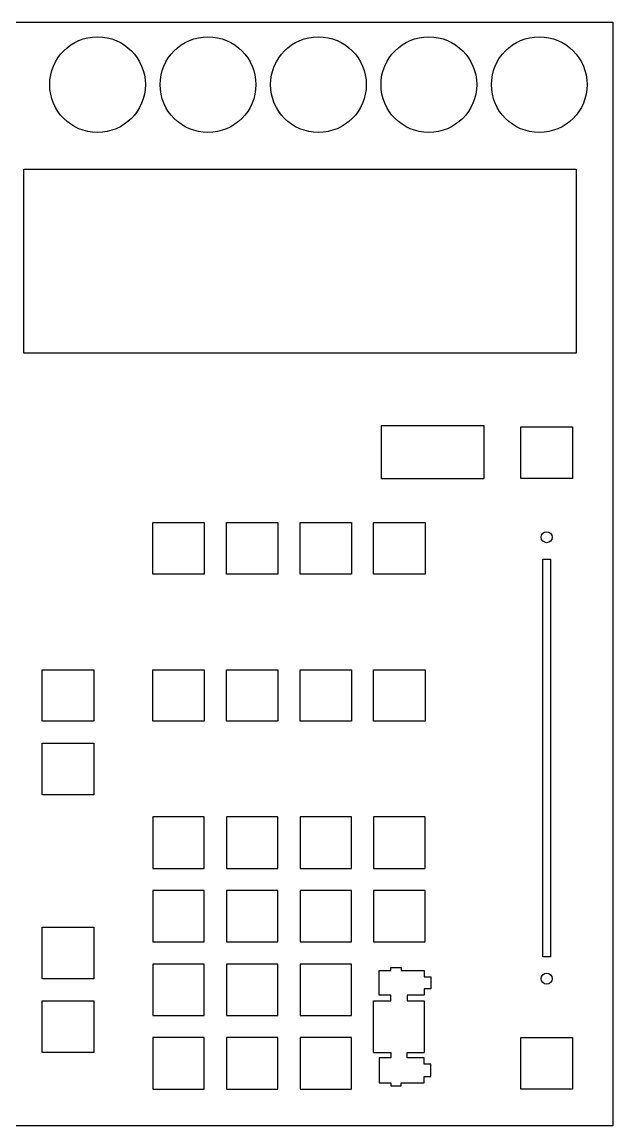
# Model space of a CAD drawing. Header units: millimetres. Extents: x -320 to 320, y -150 to 150.
# Drawn here: x 159.5 to 320, y -150 to 150 of the extents above; entities that cross this region are included whole.
import ezdxf

# ---------------------------------------------------------------- set-up
doc = ezdxf.new("R2010")
doc.units = ezdxf.units.MM
doc.layers.add('Body', color=7, linetype='CONTINUOUS')

msp = doc.modelspace()

# ---------------------------------------------------------------- linework, layer by layer
at = {"layer": 'Body'}
for p, q in [((-320, 150), (320, 150)), ((-320, 150, 1.5), (320, 150, 1.5)), ((-320, 150), (320, 150)), ((-320, 150, 1.5), (320, 150, 1.5)), ((320, 150), (320, 150, 1.5)), ((320, 150), (320, 150, 1.5)), ((320, 150), (320, -150)), ((320, 150, 1.5), (320, -150, 1.5)), ((320, 150), (320, -150)), ((320, 150, 1.5), (320, -150, 1.5)), ((193, 133, 1.5), (193, 133)), ((193, 133, 1.5), (193, 133)), ((223, 133, 1.5), (223, 133)), ((223, 133, 1.5), (223, 133)), ((253, 133, 1.5), (253, 133)), ((253, 133, 1.5), (253, 133)), ((283, 133, 1.5), (283, 133)), ((283, 133, 1.5), (283, 133)), ((313, 133, 1.5), (313, 133)), ((313, 133, 1.5), (313, 133)), ((160, 60), (160, 110)), ((160, 110), (310, 110)), ((160, 60, 1.5), (160, 110, 1.5)), ((160, 110, 1.5), (310, 110, 1.5)), ((160, 110, 1.5), (160, 110)), ((160, 60, 1.5), (160, 110, 1.5)), ((160, 60), (160, 110)), ((160, 110, 1.5), (160, 110)), ((160, 110, 1.5), (310, 110, 1.5)), ((160, 110), (310, 110)), ((310, 110), (310, 60)), ((310, 110, 1.5), (310, 60, 1.5)), ((310, 110, 1.5), (310, 110)), ((310, 110, 1.5), (310, 110)), ((310, 110, 1.5), (310, 60, 1.5)), ((310, 110), (310, 60)), ((310, 60), (160, 60)), ((310, 60, 1.5), (160, 60, 1.5)), ((160, 60, 1.5), (160, 60)), ((160, 60, 1.5), (160, 60)), ((310, 60, 1.5), (160, 60, 1.5)), ((310, 60), (160, 60)), ((310, 60, 1.5), (310, 60)), ((310, 60, 1.5), (310, 60)), ((285, 40.25), (257, 40.25)), ((257, 40.25), (257, 26)), ((285, 40.25, 1.5), (257, 40.25, 1.5)), ((257, 40.25, 1.5), (257, 26, 1.5)), ((257, 40.25, 1.5), (257, 40.25)), ((285, 40.25, 1.5), (257, 40.25, 1.5)), ((285, 40.25), (257, 40.25)), ((257, 40.25, 1.5), (257, 40.25)), ((257, 40.25, 1.5), (257, 26, 1.5)), ((257, 40.25), (257, 26)), ((285, 26), (285, 40.25)), ((285, 26, 1.5), (285, 40.25, 1.5)), ((285, 40.25, 1.5), (285, 40.25)), ((285, 40.25, 1.5), (285, 40.25)), ((285, 26, 1.5), (285, 40.25, 1.5)), ((285, 26), (285, 40.25)), ((295, 26), (295, 40)), ((295, 40), (309, 40)), ((295, 26, 1.5), (295, 40, 1.5)), ((295, 40, 1.5), (309, 40, 1.5)), ((295, 40, 1.5), (295, 40)), ((295, 26, 1.5), (295, 40, 1.5)), ((295, 26), (295, 40)), ((295, 40, 1.5), (295, 40)), ((295, 40, 1.5), (309, 40, 1.5)), ((295, 40), (309, 40)), ((309, 40), (309, 26)), ((309, 40, 1.5), (309, 26, 1.5)), ((309, 40, 1.5), (309, 40)), ((309, 40, 1.5), (309, 26, 1.5)), ((309, 40), (309, 26)), ((309, 40, 1.5), (309, 40)), ((257, 26), (285, 26)), ((257, 26, 1.5), (285, 26, 1.5)), ((257, 26, 1.5), (257, 26)), ((257, 26, 1.5), (257, 26)), ((257, 26, 1.5), (285, 26, 1.5)), ((257, 26), (285, 26)), ((285, 26, 1.5), (285, 26)), ((285, 26, 1.5), (285, 26)), ((309, 26), (295, 26)), ((309, 26, 1.5), (295, 26, 1.5)), ((295, 26, 1.5), (295, 26)), ((295, 26, 1.5), (295, 26)), ((309, 26, 1.5), (295, 26, 1.5)), ((309, 26), (295, 26)), ((309, 26, 1.5), (309, 26)), ((309, 26, 1.5), (309, 26)), ((195, 0), (195, 14)), ((195, 14), (209, 14)), ((195, 0, 1.5), (195, 14, 1.5)), ((195, 14, 1.5), (209, 14, 1.5)), ((195, 14, 1.5), (195, 14)), ((195, 0, 1.5), (195, 14, 1.5)), ((195, 0), (195, 14)), ((195, 14, 1.5), (195, 14)), ((195, 14, 1.5), (209, 14, 1.5)), ((195, 14), (209, 14)), ((209, 14), (209, 0)), ((209, 14, 1.5), (209, 0, 1.5)), ((209, 14, 1.5), (209, 14)), ((209, 14, 1.5), (209, 14)), ((209, 14, 1.5), (209, 0, 1.5)), ((209, 14), (209, 0)), ((215, 0), (215, 14)), ((215, 14), (229, 14)), ((215, 0, 1.5), (215, 14, 1.5)), ((215, 14, 1.5), (229, 14, 1.5)), ((215, 14, 1.5), (215, 14)), ((215, 0, 1.5), (215, 14, 1.5)), ((215, 0), (215, 14)), ((215, 14, 1.5), (215, 14)), ((215, 14, 1.5), (229, 14, 1.5)), ((215, 14), (229, 14)), ((229, 14), (229, 0)), ((229, 14, 1.5), (229, 0, 1.5)), ((229, 14, 1.5), (229, 14)), ((229, 14, 1.5), (229, 14)), ((229, 14, 1.5), (229, 0, 1.5)), ((229, 14), (229, 0)), ((235, 0), (235, 14)), ((235, 14), (249, 14)), ((235, 0, 1.5), (235, 14, 1.5)), ((235, 14, 1.5), (249, 14, 1.5)), ((235, 14, 1.5), (235, 14)), ((235, 0, 1.5), (235, 14, 1.5)), ((235, 0), (235, 14)), ((235, 14, 1.5), (235, 14)), ((235, 14, 1.5), (249, 14, 1.5)), ((235, 14), (249, 14)), ((249, 14), (249, 0)), ((249, 14, 1.5), (249, 0, 1.5)), ((249, 14, 1.5), (249, 14)), ((249, 14, 1.5), (249, 14)), ((249, 14, 1.5), (249, 0, 1.5)), ((249, 14), (249, 0)), ((255, 0), (255, 14)), ((255, 14), (269, 14)), ((255, 0, 1.5), (255, 14, 1.5)), ((255, 14, 1.5), (269, 14, 1.5)), ((255, 14, 1.5), (255, 14)), ((255, 0, 1.5), (255, 14, 1.5)), ((255, 0), (255, 14)), ((255, 14, 1.5), (255, 14)), ((255, 14, 1.5), (269, 14, 1.5)), ((255, 14), (269, 14)), ((269, 14), (269, 0)), ((269, 14, 1.5), (269, 0, 1.5)), ((269, 14, 1.5), (269, 14)), ((269, 14, 1.5), (269, 14)), ((269, 14, 1.5), (269, 0, 1.5)), ((269, 14), (269, 0)), ((303.5, 10, 1.5), (303.5, 10)), ((303.5, 10, 1.5), (303.5, 10)), ((301, -104), (301, 4)), ((301, 4), (303, 4)), ((301, -104, 1.5), (301, 4, 1.5)), ((301, 4, 1.5), (303, 4, 1.5)), ((301, 4, 1.5), (301, 4)), ((301, -104, 1.5), (301, 4, 1.5)), ((301, -104), (301, 4)), ((301, 4, 1.5), (301, 4)), ((301, 4, 1.5), (303, 4, 1.5)), ((301, 4), (303, 4)), ((303, 4), (303, -104)), ((303, 4, 1.5), (303, -104, 1.5)), ((303, 4, 1.5), (303, 4)), ((303, 4, 1.5), (303, 4)), ((303, 4, 1.5), (303, -104, 1.5)), ((303, 4), (303, -104)), ((209, 0), (195, 0)), ((209, 0, 1.5), (195, 0, 1.5)), ((195, 0, 1.5), (195, 0)), ((195, 0, 1.5), (195, 0)), ((209, 0, 1.5), (195, 0, 1.5)), ((209, 0), (195, 0)), ((209, 0, 1.5), (209, 0)), ((209, 0, 1.5), (209, 0)), ((229, 0), (215, 0)), ((229, 0, 1.5), (215, 0, 1.5)), ((215, 0, 1.5), (215, 0)), ((215, 0, 1.5), (215, 0)), ((229, 0, 1.5), (215, 0, 1.5)), ((229, 0), (215, 0)), ((229, 0, 1.5), (229, 0)), ((229, 0, 1.5), (229, 0)), ((249, 0), (235, 0)), ((249, 0, 1.5), (235, 0, 1.5)), ((235, 0, 1.5), (235, 0)), ((235, 0, 1.5), (235, 0)), ((249, 0, 1.5), (235, 0, 1.5)), ((249, 0), (235, 0)), ((249, 0, 1.5), (249, 0)), ((249, 0, 1.5), (249, 0)), ((269, 0), (255, 0)), ((269, 0, 1.5), (255, 0, 1.5)), ((255, 0, 1.5), (255, 0)), ((255, 0, 1.5), (255, 0)), ((269, 0, 1.5), (255, 0, 1.5)), ((269, 0), (255, 0)), ((269, 0, 1.5), (269, 0)), ((269, 0, 1.5), (269, 0)), ((165, -40), (165, -26)), ((165, -26), (179, -26)), ((165, -40, 1.5), (165, -26, 1.5)), ((165, -26, 1.5), (179, -26, 1.5)), ((165, -26, 1.5), (165, -26)), ((165, -40, 1.5), (165, -26, 1.5)), ((165, -40), (165, -26)), ((165, -26, 1.5), (165, -26)), ((165, -26, 1.5), (179, -26, 1.5)), ((165, -26), (179, -26)), ((179, -26), (179, -40)), ((179, -26, 1.5), (179, -40, 1.5)), ((179, -26, 1.5), (179, -26)), ((179, -26, 1.5), (179, -26)), ((179, -26, 1.5), (179, -40, 1.5)), ((179, -26), (179, -40)), ((195, -40), (195, -26)), ((195, -26), (209, -26)), ((195, -40, 1.5), (195, -26, 1.5)), ((195, -26, 1.5), (209, -26, 1.5)), ((195, -26, 1.5), (195, -26)), ((195, -40, 1.5), (195, -26, 1.5)), ((195, -40), (195, -26)), ((195, -26, 1.5), (195, -26)), ((195, -26, 1.5), (209, -26, 1.5)), ((195, -26), (209, -26)), ((209, -26), (209, -40)), ((209, -26, 1.5), (209, -40, 1.5)), ((209, -26, 1.5), (209, -26)), ((209, -26, 1.5), (209, -26)), ((209, -26, 1.5), (209, -40, 1.5)), ((209, -26), (209, -40)), ((215, -40), (215, -26)), ((215, -26), (229, -26)), ((215, -40, 1.5), (215, -26, 1.5)), ((215, -26, 1.5), (229, -26, 1.5)), ((215, -26, 1.5), (215, -26)), ((215, -40, 1.5), (215, -26, 1.5)), ((215, -40), (215, -26)), ((215, -26, 1.5), (215, -26)), ((215, -26, 1.5), (229, -26, 1.5)), ((215, -26), (229, -26)), ((229, -26), (229, -40)), ((229, -26, 1.5), (229, -40, 1.5)), ((229, -26, 1.5), (229, -26)), ((229, -26, 1.5), (229, -26)), ((229, -26, 1.5), (229, -40, 1.5)), ((229, -26), (229, -40)), ((235, -40), (235, -26)), ((235, -26), (249, -26)), ((235, -40, 1.5), (235, -26, 1.5)), ((235, -26, 1.5), (249, -26, 1.5)), ((235, -26, 1.5), (235, -26)), ((235, -40, 1.5), (235, -26, 1.5)), ((235, -40), (235, -26)), ((235, -26, 1.5), (235, -26)), ((235, -26, 1.5), (249, -26, 1.5)), ((235, -26), (249, -26)), ((249, -26), (249, -40)), ((249, -26, 1.5), (249, -40, 1.5)), ((249, -26, 1.5), (249, -26)), ((249, -26, 1.5), (249, -26)), ((249, -26, 1.5), (249, -40, 1.5)), ((249, -26), (249, -40)), ((255, -40), (255, -26)), ((255, -26), (269, -26)), ((255, -40, 1.5), (255, -26, 1.5)), ((255, -26, 1.5), (269, -26, 1.5)), ((255, -26, 1.5), (255, -26)), ((255, -40, 1.5), (255, -26, 1.5)), ((255, -40), (255, -26)), ((255, -26, 1.5), (255, -26)), ((255, -26, 1.5), (269, -26, 1.5)), ((255, -26), (269, -26)), ((269, -26), (269, -40)), ((269, -26, 1.5), (269, -40, 1.5)), ((269, -26, 1.5), (269, -26)), ((269, -26, 1.5), (269, -26)), ((269, -26, 1.5), (269, -40, 1.5)), ((269, -26), (269, -40)), ((179, -40), (165, -40)), ((179, -40, 1.5), (165, -40, 1.5)), ((165, -40, 1.5), (165, -40)), ((165, -40, 1.5), (165, -40)), ((179, -40, 1.5), (165, -40, 1.5)), ((179, -40), (165, -40)), ((179, -40, 1.5), (179, -40)), ((179, -40, 1.5), (179, -40)), ((209, -40), (195, -40)), ((209, -40, 1.5), (195, -40, 1.5)), ((195, -40, 1.5), (195, -40)), ((195, -40, 1.5), (195, -40)), ((209, -40, 1.5), (195, -40, 1.5)), ((209, -40), (195, -40)), ((209, -40, 1.5), (209, -40)), ((209, -40, 1.5), (209, -40)), ((229, -40), (215, -40)), ((229, -40, 1.5), (215, -40, 1.5)), ((215, -40, 1.5), (215, -40)), ((215, -40, 1.5), (215, -40)), ((229, -40, 1.5), (215, -40, 1.5)), ((229, -40), (215, -40)), ((229, -40, 1.5), (229, -40)), ((229, -40, 1.5), (229, -40)), ((249, -40), (235, -40)), ((249, -40, 1.5), (235, -40, 1.5)), ((235, -40, 1.5), (235, -40)), ((235, -40, 1.5), (235, -40)), ((249, -40, 1.5), (235, -40, 1.5)), ((249, -40), (235, -40)), ((249, -40, 1.5), (249, -40)), ((249, -40, 1.5), (249, -40)), ((269, -40), (255, -40)), ((269, -40, 1.5), (255, -40, 1.5)), ((255, -40, 1.5), (255, -40)), ((255, -40, 1.5), (255, -40)), ((269, -40, 1.5), (255, -40, 1.5)), ((269, -40), (255, -40)), ((269, -40, 1.5), (269, -40)), ((269, -40, 1.5), (269, -40)), ((165, -60), (165, -46)), ((165, -46), (179, -46)), ((165, -60, 1.5), (165, -46, 1.5)), ((165, -46, 1.5), (179, -46, 1.5)), ((165, -46, 1.5), (165, -46)), ((165, -60, 1.5), (165, -46, 1.5)), ((165, -60), (165, -46)), ((165, -46, 1.5), (165, -46)), ((165, -46, 1.5), (179, -46, 1.5)), ((165, -46), (179, -46)), ((179, -46), (179, -60)), ((179, -46, 1.5), (179, -60, 1.5)), ((179, -46, 1.5), (179, -46)), ((179, -46, 1.5), (179, -46)), ((179, -46, 1.5), (179, -60, 1.5)), ((179, -46), (179, -60)), ((179, -60), (165, -60)), ((179, -60, 1.5), (165, -60, 1.5)), ((165, -60, 1.5), (165, -60)), ((165, -60, 1.5), (165, -60)), ((179, -60, 1.5), (165, -60, 1.5)), ((179, -60), (165, -60)), ((179, -60, 1.5), (179, -60)), ((179, -60, 1.5), (179, -60)), ((209, -66), (195, -66)), ((195, -66), (195, -80)), ((209, -66, 1.5), (195, -66, 1.5)), ((195, -66, 1.5), (195, -80, 1.5)), ((195, -66, 1.5), (195, -66)), ((209, -66, 1.5), (195, -66, 1.5)), ((209, -66), (195, -66)), ((195, -66, 1.5), (195, -66)), ((195, -66, 1.5), (195, -80, 1.5)), ((195, -66), (195, -80)), ((209, -80), (209, -66)), ((209, -80, 1.5), (209, -66, 1.5)), ((209, -66, 1.5), (209, -66)), ((209, -66, 1.5), (209, -66)), ((209, -80, 1.5), (209, -66, 1.5)), ((209, -80), (209, -66)), ((229, -66), (215, -66)), ((215, -66), (215, -80)), ((229, -66, 1.5), (215, -66, 1.5)), ((215, -66, 1.5), (215, -80, 1.5)), ((215, -66, 1.5), (215, -66)), ((229, -66, 1.5), (215, -66, 1.5)), ((229, -66), (215, -66)), ((215, -66, 1.5), (215, -66)), ((215, -66, 1.5), (215, -80, 1.5)), ((215, -66), (215, -80)), ((229, -80), (229, -66)), ((229, -80, 1.5), (229, -66, 1.5)), ((229, -66, 1.5), (229, -66)), ((229, -66, 1.5), (229, -66)), ((229, -80, 1.5), (229, -66, 1.5)), ((229, -80), (229, -66)), ((249, -66), (235, -66)), ((235, -66), (235, -80)), ((249, -66, 1.5), (235, -66, 1.5)), ((235, -66, 1.5), (235, -80, 1.5)), ((235, -66, 1.5), (235, -66)), ((249, -66, 1.5), (235, -66, 1.5)), ((249, -66), (235, -66)), ((235, -66, 1.5), (235, -66)), ((235, -66, 1.5), (235, -80, 1.5)), ((235, -66), (235, -80)), ((249, -80), (249, -66)), ((249, -80, 1.5), (249, -66, 1.5)), ((249, -66, 1.5), (249, -66)), ((249, -66, 1.5), (249, -66)), ((249, -80, 1.5), (249, -66, 1.5)), ((249, -80), (249, -66)), ((269, -66), (255, -66)), ((255, -66), (255, -80)), ((269, -66, 1.5), (255, -66, 1.5)), ((255, -66, 1.5), (255, -80, 1.5)), ((255, -66, 1.5), (255, -66)), ((269, -66, 1.5), (255, -66, 1.5)), ((269, -66), (255, -66)), ((255, -66, 1.5), (255, -66)), ((255, -66, 1.5), (255, -80, 1.5)), ((255, -66), (255, -80)), ((269, -80), (269, -66)), ((269, -80, 1.5), (269, -66, 1.5)), ((269, -66, 1.5), (269, -66)), ((269, -66, 1.5), (269, -66)), ((269, -80, 1.5), (269, -66, 1.5)), ((269, -80), (269, -66)), ((195, -80), (209, -80)), ((195, -80, 1.5), (209, -80, 1.5)), ((195, -80, 1.5), (195, -80)), ((195, -80, 1.5), (195, -80)), ((195, -80, 1.5), (209, -80, 1.5)), ((195, -80), (209, -80)), ((209, -80, 1.5), (209, -80)), ((209, -80, 1.5), (209, -80)), ((215, -80), (229, -80)), ((215, -80, 1.5), (229, -80, 1.5)), ((215, -80, 1.5), (215, -80)), ((215, -80, 1.5), (215, -80)), ((215, -80, 1.5), (229, -80, 1.5)), ((215, -80), (229, -80)), ((229, -80, 1.5), (229, -80)), ((229, -80, 1.5), (229, -80)), ((235, -80), (249, -80)), ((235, -80, 1.5), (249, -80, 1.5)), ((235, -80, 1.5), (235, -80)), ((235, -80, 1.5), (235, -80)), ((235, -80, 1.5), (249, -80, 1.5)), ((235, -80), (249, -80)), ((249, -80, 1.5), (249, -80)), ((249, -80, 1.5), (249, -80)), ((255, -80), (269, -80)), ((255, -80, 1.5), (269, -80, 1.5)), ((255, -80, 1.5), (255, -80)), ((255, -80, 1.5), (255, -80)), ((255, -80, 1.5), (269, -80, 1.5)), ((255, -80), (269, -80)), ((269, -80, 1.5), (269, -80)), ((269, -80, 1.5), (269, -80)), ((209, -86), (195, -86)), ((195, -86), (195, -100)), ((209, -86, 1.5), (195, -86, 1.5)), ((195, -86, 1.5), (195, -100, 1.5)), ((195, -86, 1.5), (195, -86)), ((209, -86, 1.5), (195, -86, 1.5)), ((209, -86), (195, -86)), ((195, -86, 1.5), (195, -86)), ((195, -86, 1.5), (195, -100, 1.5)), ((195, -86), (195, -100)), ((209, -100), (209, -86)), ((209, -100, 1.5), (209, -86, 1.5)), ((209, -86, 1.5), (209, -86)), ((209, -86, 1.5), (209, -86)), ((209, -100, 1.5), (209, -86, 1.5)), ((209, -100), (209, -86)), ((229, -86), (215, -86)), ((215, -86), (215, -100)), ((229, -86, 1.5), (215, -86, 1.5)), ((215, -86, 1.5), (215, -100, 1.5)), ((215, -86, 1.5), (215, -86)), ((229, -86, 1.5), (215, -86, 1.5)), ((229, -86), (215, -86)), ((215, -86, 1.5), (215, -86)), ((215, -86, 1.5), (215, -100, 1.5)), ((215, -86), (215, -100)), ((229, -100), (229, -86)), ((229, -100, 1.5), (229, -86, 1.5)), ((229, -86, 1.5), (229, -86)), ((229, -86, 1.5), (229, -86)), ((229, -100, 1.5), (229, -86, 1.5)), ((229, -100), (229, -86)), ((249, -86), (235, -86)), ((235, -86), (235, -100)), ((249, -86, 1.5), (235, -86, 1.5)), ((235, -86, 1.5), (235, -100, 1.5)), ((235, -86, 1.5), (235, -86)), ((249, -86, 1.5), (235, -86, 1.5)), ((249, -86), (235, -86)), ((235, -86, 1.5), (235, -86)), ((235, -86, 1.5), (235, -100, 1.5)), ((235, -86), (235, -100)), ((249, -100), (249, -86)), ((249, -100, 1.5), (249, -86, 1.5)), ((249, -86, 1.5), (249, -86)), ((249, -86, 1.5), (249, -86)), ((249, -100, 1.5), (249, -86, 1.5)), ((249, -100), (249, -86)), ((269, -86), (255, -86)), ((255, -86), (255, -100)), ((269, -86, 1.5), (255, -86, 1.5)), ((255, -86, 1.5), (255, -100, 1.5)), ((255, -86, 1.5), (255, -86)), ((269, -86, 1.5), (255, -86, 1.5)), ((269, -86), (255, -86)), ((255, -86, 1.5), (255, -86)), ((255, -86, 1.5), (255, -100, 1.5)), ((255, -86), (255, -100)), ((269, -100), (269, -86)), ((269, -100, 1.5), (269, -86, 1.5)), ((269, -86, 1.5), (269, -86)), ((269, -86, 1.5), (269, -86)), ((269, -100, 1.5), (269, -86, 1.5)), ((269, -100), (269, -86)), ((165, -110), (165, -96)), ((165, -96), (179, -96)), ((165, -110, 1.5), (165, -96, 1.5)), ((165, -96, 1.5), (179, -96, 1.5)), ((165, -96, 1.5), (165, -96)), ((165, -110, 1.5), (165, -96, 1.5)), ((165, -110), (165, -96)), ((165, -96, 1.5), (165, -96)), ((165, -96, 1.5), (179, -96, 1.5)), ((165, -96), (179, -96)), ((179, -96), (179, -110)), ((179, -96, 1.5), (179, -110, 1.5)), ((179, -96, 1.5), (179, -96)), ((179, -96, 1.5), (179, -96)), ((179, -96, 1.5), (179, -110, 1.5)), ((179, -96), (179, -110)), ((195, -100), (209, -100)), ((195, -100, 1.5), (209, -100, 1.5)), ((195, -100, 1.5), (195, -100)), ((195, -100, 1.5), (195, -100)), ((195, -100, 1.5), (209, -100, 1.5)), ((195, -100), (209, -100)), ((209, -100, 1.5), (209, -100)), ((209, -100, 1.5), (209, -100)), ((215, -100), (229, -100)), ((215, -100, 1.5), (229, -100, 1.5)), ((215, -100, 1.5), (215, -100)), ((215, -100, 1.5), (215, -100)), ((215, -100, 1.5), (229, -100, 1.5)), ((215, -100), (229, -100)), ((229, -100, 1.5), (229, -100)), ((229, -100, 1.5), (229, -100)), ((235, -100), (249, -100)), ((235, -100, 1.5), (249, -100, 1.5)), ((235, -100, 1.5), (235, -100)), ((235, -100, 1.5), (235, -100)), ((235, -100, 1.5), (249, -100, 1.5)), ((235, -100), (249, -100)), ((249, -100, 1.5), (249, -100)), ((249, -100, 1.5), (249, -100)), ((255, -100), (269, -100)), ((255, -100, 1.5), (269, -100, 1.5)), ((255, -100, 1.5), (255, -100)), ((255, -100, 1.5), (255, -100)), ((255, -100, 1.5), (269, -100, 1.5)), ((255, -100), (269, -100)), ((269, -100, 1.5), (269, -100)), ((269, -100, 1.5), (269, -100)), ((303, -104), (301, -104)), ((303, -104, 1.5), (301, -104, 1.5)), ((301, -104, 1.5), (301, -104)), ((301, -104, 1.5), (301, -104)), ((303, -104, 1.5), (301, -104, 1.5)), ((303, -104), (301, -104)), ((303, -104, 1.5), (303, -104)), ((303, -104, 1.5), (303, -104)), ((209, -106), (195, -106)), ((195, -106), (195, -120)), ((209, -106, 1.5), (195, -106, 1.5)), ((195, -106, 1.5), (195, -120, 1.5)), ((195, -106, 1.5), (195, -106)), ((209, -106, 1.5), (195, -106, 1.5)), ((209, -106), (195, -106)), ((195, -106, 1.5), (195, -106)), ((195, -106, 1.5), (195, -120, 1.5)), ((195, -106), (195, -120)), ((209, -120), (209, -106)), ((209, -120, 1.5), (209, -106, 1.5)), ((209, -106, 1.5), (209, -106)), ((209, -106, 1.5), (209, -106)), ((209, -120, 1.5), (209, -106, 1.5)), ((209, -120), (209, -106)), ((229, -106), (215, -106)), ((215, -106), (215, -120)), ((229, -106, 1.5), (215, -106, 1.5)), ((215, -106, 1.5), (215, -120, 1.5)), ((215, -106, 1.5), (215, -106)), ((229, -106, 1.5), (215, -106, 1.5)), ((229, -106), (215, -106)), ((215, -106, 1.5), (215, -106)), ((215, -106, 1.5), (215, -120, 1.5)), ((215, -106), (215, -120)), ((229, -120), (229, -106)), ((229, -120, 1.5), (229, -106, 1.5)), ((229, -106, 1.5), (229, -106)), ((229, -106, 1.5), (229, -106)), ((229, -120, 1.5), (229, -106, 1.5)), ((229, -120), (229, -106)), ((249, -106), (235, -106)), ((235, -106), (235, -120)), ((249, -106, 1.5), (235, -106, 1.5)), ((235, -106, 1.5), (235, -120, 1.5)), ((235, -106, 1.5), (235, -106)), ((249, -106, 1.5), (235, -106, 1.5)), ((249, -106), (235, -106)), ((235, -106, 1.5), (235, -106)), ((235, -106, 1.5), (235, -120, 1.5)), ((235, -106), (235, -120)), ((249, -120), (249, -106)), ((249, -120, 1.5), (249, -106, 1.5)), ((249, -106, 1.5), (249, -106)), ((249, -106, 1.5), (249, -106)), ((249, -120, 1.5), (249, -106, 1.5)), ((249, -120), (249, -106)), ((256.47, -114.475), (256.47, -107.725)), ((256.47, -107.725), (259.7, -107.725)), ((256.47, -114.475, 1.5), (256.47, -107.725, 1.5)), ((256.47, -107.725, 1.5), (259.7, -107.725, 1.5)), ((256.47, -107.725, 1.5), (256.47, -107.725)), ((256.47, -114.475, 1.5), (256.47, -107.725, 1.5)), ((256.47, -114.475), (256.47, -107.725)), ((256.47, -107.725, 1.5), (256.47, -107.725)), ((256.47, -107.725, 1.5), (259.7, -107.725, 1.5)), ((256.47, -107.725), (259.7, -107.725)), ((259.7, -107.725), (259.7, -106.9)), ((259.7, -106.9), (262.485, -106.9)), ((259.7, -107.725, 1.5), (259.7, -106.9, 1.5)), ((259.7, -106.9, 1.5), (262.485, -106.9, 1.5)), ((259.7, -106.9, 1.5), (259.7, -106.9)), ((259.7, -107.725, 1.5), (259.7, -106.9, 1.5)), ((259.7, -107.725), (259.7, -106.9)), ((259.7, -106.9, 1.5), (259.7, -106.9)), ((259.7, -106.9, 1.5), (262.485, -106.9, 1.5)), ((259.7, -106.9), (262.485, -106.9)), ((259.7, -107.725, 1.5), (259.7, -107.725)), ((259.7, -107.725, 1.5), (259.7, -107.725)), ((262.485, -106.9), (262.485, -107.725)), ((262.485, -106.9, 1.5), (262.485, -107.725, 1.5)), ((262.485, -106.9, 1.5), (262.485, -106.9)), ((262.485, -106.9, 1.5), (262.485, -106.9)), ((262.485, -106.9, 1.5), (262.485, -107.725, 1.5)), ((262.485, -106.9), (262.485, -107.725)), ((262.485, -107.725), (268.77, -107.725)), ((262.485, -107.725, 1.5), (268.77, -107.725, 1.5)), ((262.485, -107.725, 1.5), (262.485, -107.725)), ((262.485, -107.725, 1.5), (262.485, -107.725)), ((262.485, -107.725, 1.5), (268.77, -107.725, 1.5)), ((262.485, -107.725), (268.77, -107.725)), ((268.77, -107.725), (268.77, -109.45)), ((268.77, -107.725, 1.5), (268.77, -109.45, 1.5)), ((268.77, -107.725, 1.5), (268.77, -107.725)), ((268.77, -107.725, 1.5), (268.77, -107.725)), ((268.77, -107.725, 1.5), (268.77, -109.45, 1.5)), ((268.77, -107.725), (268.77, -109.45)), ((179, -110), (165, -110)), ((179, -110, 1.5), (165, -110, 1.5)), ((165, -110, 1.5), (165, -110)), ((165, -110, 1.5), (165, -110)), ((179, -110, 1.5), (165, -110, 1.5)), ((179, -110), (165, -110)), ((179, -110, 1.5), (179, -110)), ((179, -110, 1.5), (179, -110)), ((268.77, -109.45), (270.495, -109.45)), ((268.77, -109.45, 1.5), (270.495, -109.45, 1.5)), ((268.77, -109.45, 1.5), (268.77, -109.45)), ((268.77, -109.45, 1.5), (268.77, -109.45)), ((268.77, -109.45, 1.5), (270.495, -109.45, 1.5)), ((268.77, -109.45), (270.495, -109.45)), ((270.495, -109.45), (270.495, -112.75)), ((270.495, -109.45, 1.5), (270.495, -112.75, 1.5)), ((270.495, -109.45, 1.5), (270.495, -109.45)), ((270.495, -109.45, 1.5), (270.495, -109.45)), ((270.495, -109.45, 1.5), (270.495, -112.75, 1.5)), ((270.495, -109.45), (270.495, -112.75)), ((303.5, -110, 1.5), (303.5, -110)), ((303.5, -110, 1.5), (303.5, -110)), ((270.495, -112.75), (268.77, -112.75)), ((268.77, -112.75), (268.77, -114.475)), ((270.495, -112.75, 1.5), (268.77, -112.75, 1.5)), ((268.77, -112.75, 1.5), (268.77, -114.475, 1.5)), ((268.77, -112.75, 1.5), (268.77, -112.75)), ((270.495, -112.75, 1.5), (268.77, -112.75, 1.5)), ((270.495, -112.75), (268.77, -112.75)), ((268.77, -112.75, 1.5), (268.77, -112.75)), ((268.77, -112.75, 1.5), (268.77, -114.475, 1.5)), ((268.77, -112.75), (268.77, -114.475)), ((270.495, -112.75, 1.5), (270.495, -112.75)), ((270.495, -112.75, 1.5), (270.495, -112.75)), ((165, -130), (165, -116)), ((165, -116), (179, -116)), ((165, -130, 1.5), (165, -116, 1.5)), ((165, -116, 1.5), (179, -116, 1.5)), ((165, -116, 1.5), (165, -116)), ((165, -130, 1.5), (165, -116, 1.5)), ((165, -130), (165, -116)), ((165, -116, 1.5), (165, -116)), ((165, -116, 1.5), (179, -116, 1.5)), ((165, -116), (179, -116)), ((179, -116), (179, -130)), ((179, -116, 1.5), (179, -130, 1.5)), ((179, -116, 1.5), (179, -116)), ((179, -116, 1.5), (179, -116)), ((179, -116, 1.5), (179, -130, 1.5)), ((179, -116), (179, -130)), ((255, -130), (255, -116)), ((255, -116), (259.7, -116)), ((255, -130, 1.5), (255, -116, 1.5)), ((255, -116, 1.5), (259.7, -116, 1.5)), ((255, -116, 1.5), (255, -116)), ((255, -130, 1.5), (255, -116, 1.5)), ((255, -130), (255, -116)), ((255, -116, 1.5), (255, -116)), ((255, -116, 1.5), (259.7, -116, 1.5)), ((255, -116), (259.7, -116)), ((259.7, -114.475), (256.47, -114.475)), ((259.7, -114.475, 1.5), (256.47, -114.475, 1.5)), ((256.47, -114.475, 1.5), (256.47, -114.475)), ((259.7, -114.475, 1.5), (256.47, -114.475, 1.5)), ((259.7, -114.475), (256.47, -114.475)), ((256.47, -114.475, 1.5), (256.47, -114.475)), ((259.7, -116), (259.7, -114.475)), ((259.7, -116, 1.5), (259.7, -114.475, 1.5)), ((259.7, -114.475, 1.5), (259.7, -114.475)), ((259.7, -116, 1.5), (259.7, -114.475, 1.5)), ((259.7, -116), (259.7, -114.475)), ((259.7, -114.475, 1.5), (259.7, -114.475)), ((259.7, -116, 1.5), (259.7, -116)), ((259.7, -116, 1.5), (259.7, -116)), ((268.77, -114.475), (264.07, -114.475)), ((264.07, -114.475), (264.07, -116)), ((268.77, -114.475, 1.5), (264.07, -114.475, 1.5)), ((264.07, -114.475, 1.5), (264.07, -116, 1.5)), ((264.07, -114.475, 1.5), (264.07, -114.475)), ((268.77, -114.475, 1.5), (264.07, -114.475, 1.5)), ((268.77, -114.475), (264.07, -114.475)), ((264.07, -114.475, 1.5), (264.07, -114.475)), ((264.07, -114.475, 1.5), (264.07, -116, 1.5)), ((264.07, -114.475), (264.07, -116)), ((264.07, -116), (268.77, -116)), ((264.07, -116, 1.5), (268.77, -116, 1.5)), ((264.07, -116, 1.5), (264.07, -116)), ((264.07, -116, 1.5), (264.07, -116)), ((264.07, -116, 1.5), (268.77, -116, 1.5)), ((264.07, -116), (268.77, -116)), ((268.77, -114.475, 1.5), (268.77, -114.475)), ((268.77, -114.475, 1.5), (268.77, -114.475)), ((268.77, -116), (268.77, -130)), ((268.77, -116, 1.5), (268.77, -130, 1.5)), ((268.77, -116, 1.5), (268.77, -116)), ((268.77, -116, 1.5), (268.77, -130, 1.5)), ((268.77, -116), (268.77, -130)), ((268.77, -116, 1.5), (268.77, -116)), ((195, -120), (209, -120)), ((195, -120, 1.5), (209, -120, 1.5)), ((195, -120, 1.5), (195, -120)), ((195, -120, 1.5), (195, -120)), ((195, -120, 1.5), (209, -120, 1.5)), ((195, -120), (209, -120)), ((209, -120, 1.5), (209, -120)), ((209, -120, 1.5), (209, -120)), ((215, -120), (229, -120)), ((215, -120, 1.5), (229, -120, 1.5)), ((215, -120, 1.5), (215, -120)), ((215, -120, 1.5), (215, -120)), ((215, -120, 1.5), (229, -120, 1.5)), ((215, -120), (229, -120)), ((229, -120, 1.5), (229, -120)), ((229, -120, 1.5), (229, -120)), ((235, -120), (249, -120)), ((235, -120, 1.5), (249, -120, 1.5)), ((235, -120, 1.5), (235, -120)), ((235, -120, 1.5), (235, -120)), ((235, -120, 1.5), (249, -120, 1.5)), ((235, -120), (249, -120)), ((249, -120, 1.5), (249, -120)), ((249, -120, 1.5), (249, -120)), ((209, -126), (195, -126)), ((195, -126), (195, -140)), ((209, -126, 1.5), (195, -126, 1.5)), ((195, -126, 1.5), (195, -140, 1.5)), ((195, -126, 1.5), (195, -126)), ((209, -126, 1.5), (195, -126, 1.5)), ((209, -126), (195, -126)), ((195, -126, 1.5), (195, -126)), ((195, -126, 1.5), (195, -140, 1.5)), ((195, -126), (195, -140)), ((209, -140), (209, -126)), ((209, -140, 1.5), (209, -126, 1.5)), ((209, -126, 1.5), (209, -126)), ((209, -126, 1.5), (209, -126)), ((209, -140, 1.5), (209, -126, 1.5)), ((209, -140), (209, -126)), ((229, -126), (215, -126)), ((215, -126), (215, -140)), ((229, -126, 1.5), (215, -126, 1.5)), ((215, -126, 1.5), (215, -140, 1.5)), ((215, -126, 1.5), (215, -126)), ((229, -126, 1.5), (215, -126, 1.5)), ((229, -126), (215, -126)), ((215, -126, 1.5), (215, -126)), ((215, -126, 1.5), (215, -140, 1.5)), ((215, -126), (215, -140)), ((229, -140), (229, -126)), ((229, -140, 1.5), (229, -126, 1.5)), ((229, -126, 1.5), (229, -126)), ((229, -126, 1.5), (229, -126)), ((229, -140, 1.5), (229, -126, 1.5)), ((229, -140), (229, -126)), ((249, -126), (235, -126)), ((235, -126), (235, -140)), ((249, -126, 1.5), (235, -126, 1.5)), ((235, -126, 1.5), (235, -140, 1.5)), ((235, -126, 1.5), (235, -126)), ((249, -126, 1.5), (235, -126, 1.5)), ((249, -126), (235, -126)), ((235, -126, 1.5), (235, -126)), ((235, -126, 1.5), (235, -140, 1.5)), ((235, -126), (235, -140)), ((249, -140), (249, -126)), ((249, -140, 1.5), (249, -126, 1.5)), ((249, -126, 1.5), (249, -126)), ((249, -126, 1.5), (249, -126)), ((249, -140, 1.5), (249, -126, 1.5)), ((249, -140), (249, -126)), ((295, -126), (309, -126)), ((295, -140), (295, -126)), ((295, -126, 1.5), (309, -126, 1.5)), ((295, -140, 1.5), (295, -126, 1.5)), ((295, -126, 1.5), (295, -126)), ((295, -126, 1.5), (309, -126, 1.5)), ((295, -126), (309, -126)), ((295, -126, 1.5), (295, -126)), ((295, -140, 1.5), (295, -126, 1.5)), ((295, -140), (295, -126)), ((309, -126), (309, -140)), ((309, -126, 1.5), (309, -140, 1.5)), ((309, -126, 1.5), (309, -126)), ((309, -126, 1.5), (309, -140, 1.5)), ((309, -126), (309, -140)), ((309, -126, 1.5), (309, -126)), ((179, -130), (165, -130)), ((179, -130, 1.5), (165, -130, 1.5)), ((165, -130, 1.5), (165, -130)), ((165, -130, 1.5), (165, -130)), ((179, -130, 1.5), (165, -130, 1.5)), ((179, -130), (165, -130)), ((179, -130, 1.5), (179, -130)), ((179, -130, 1.5), (179, -130)), ((255, -130), (259.7, -130)), ((255, -130, 1.5), (259.7, -130, 1.5)), ((255, -130, 1.5), (255, -130)), ((255, -130, 1.5), (259.7, -130, 1.5)), ((255, -130), (259.7, -130)), ((255, -130, 1.5), (255, -130)), ((259.7, -131.525), (256.47, -131.525)), ((256.47, -131.525), (256.47, -138.275)), ((259.7, -131.525, 1.5), (256.47, -131.525, 1.5)), ((256.47, -131.525, 1.5), (256.47, -138.275, 1.5)), ((256.47, -131.525, 1.5), (256.47, -131.525)), ((259.7, -131.525, 1.5), (256.47, -131.525, 1.5)), ((259.7, -131.525), (256.47, -131.525)), ((256.47, -131.525, 1.5), (256.47, -131.525)), ((256.47, -131.525, 1.5), (256.47, -138.275, 1.5)), ((256.47, -131.525), (256.47, -138.275)), ((259.7, -130), (259.7, -131.525)), ((259.7, -130, 1.5), (259.7, -131.525, 1.5)), ((259.7, -130, 1.5), (259.7, -130)), ((259.7, -130, 1.5), (259.7, -130)), ((259.7, -130, 1.5), (259.7, -131.525, 1.5)), ((259.7, -130), (259.7, -131.525)), ((259.7, -131.525, 1.5), (259.7, -131.525)), ((259.7, -131.525, 1.5), (259.7, -131.525)), ((264.07, -131.525), (264.07, -130)), ((264.07, -130), (268.77, -130)), ((264.07, -131.525, 1.5), (264.07, -130, 1.5)), ((264.07, -130, 1.5), (268.77, -130, 1.5)), ((264.07, -130, 1.5), (264.07, -130)), ((264.07, -131.525, 1.5), (264.07, -130, 1.5)), ((264.07, -131.525), (264.07, -130)), ((264.07, -130, 1.5), (264.07, -130)), ((264.07, -130, 1.5), (268.77, -130, 1.5)), ((264.07, -130), (268.77, -130)), ((268.77, -131.525), (264.07, -131.525)), ((268.77, -131.525, 1.5), (264.07, -131.525, 1.5)), ((264.07, -131.525, 1.5), (264.07, -131.525)), ((268.77, -131.525, 1.5), (264.07, -131.525, 1.5)), ((268.77, -131.525), (264.07, -131.525)), ((264.07, -131.525, 1.5), (264.07, -131.525)), ((268.77, -130, 1.5), (268.77, -130)), ((268.77, -130, 1.5), (268.77, -130)), ((268.77, -133.25), (268.77, -131.525)), ((268.77, -133.25, 1.5), (268.77, -131.525, 1.5)), ((268.77, -131.525, 1.5), (268.77, -131.525)), ((268.77, -133.25, 1.5), (268.77, -131.525, 1.5)), ((268.77, -133.25), (268.77, -131.525)), ((268.77, -131.525, 1.5), (268.77, -131.525)), ((270.495, -133.25), (268.77, -133.25)), ((270.495, -133.25, 1.5), (268.77, -133.25, 1.5)), ((268.77, -133.25, 1.5), (268.77, -133.25)), ((270.495, -133.25, 1.5), (268.77, -133.25, 1.5)), ((270.495, -133.25), (268.77, -133.25)), ((268.77, -133.25, 1.5), (268.77, -133.25)), ((270.495, -136.55), (270.495, -133.25)), ((270.495, -136.55, 1.5), (270.495, -133.25, 1.5)), ((270.495, -133.25, 1.5), (270.495, -133.25)), ((270.495, -136.55, 1.5), (270.495, -133.25, 1.5)), ((270.495, -136.55), (270.495, -133.25)), ((270.495, -133.25, 1.5), (270.495, -133.25)), ((268.77, -138.275), (268.77, -136.55)), ((268.77, -136.55), (270.495, -136.55)), ((268.77, -138.275, 1.5), (268.77, -136.55, 1.5)), ((268.77, -136.55, 1.5), (270.495, -136.55, 1.5)), ((268.77, -136.55, 1.5), (268.77, -136.55)), ((268.77, -138.275, 1.5), (268.77, -136.55, 1.5)), ((268.77, -138.275), (268.77, -136.55)), ((268.77, -136.55, 1.5), (268.77, -136.55)), ((268.77, -136.55, 1.5), (270.495, -136.55, 1.5)), ((268.77, -136.55), (270.495, -136.55)), ((270.495, -136.55, 1.5), (270.495, -136.55)), ((270.495, -136.55, 1.5), (270.495, -136.55)), ((195, -140), (209, -140)), ((195, -140, 1.5), (209, -140, 1.5)), ((195, -140, 1.5), (195, -140)), ((195, -140, 1.5), (195, -140)), ((195, -140, 1.5), (209, -140, 1.5)), ((195, -140), (209, -140)), ((209, -140, 1.5), (209, -140)), ((209, -140, 1.5), (209, -140)), ((215, -140), (229, -140)), ((215, -140, 1.5), (229, -140, 1.5)), ((215, -140, 1.5), (215, -140)), ((215, -140, 1.5), (215, -140)), ((215, -140, 1.5), (229, -140, 1.5)), ((215, -140), (229, -140)), ((229, -140, 1.5), (229, -140)), ((229, -140, 1.5), (229, -140)), ((235, -140), (249, -140)), ((235, -140, 1.5), (249, -140, 1.5)), ((235, -140, 1.5), (235, -140)), ((235, -140, 1.5), (235, -140)), ((235, -140, 1.5), (249, -140, 1.5)), ((235, -140), (249, -140)), ((249, -140, 1.5), (249, -140)), ((249, -140, 1.5), (249, -140)), ((256.47, -138.275), (259.7, -138.275)), ((256.47, -138.275, 1.5), (259.7, -138.275, 1.5)), ((256.47, -138.275, 1.5), (256.47, -138.275)), ((256.47, -138.275, 1.5), (256.47, -138.275)), ((256.47, -138.275, 1.5), (259.7, -138.275, 1.5)), ((256.47, -138.275), (259.7, -138.275)), ((259.7, -138.275), (259.7, -139.1)), ((259.7, -138.275, 1.5), (259.7, -139.1, 1.5)), ((259.7, -138.275, 1.5), (259.7, -138.275)), ((259.7, -138.275, 1.5), (259.7, -138.275)), ((259.7, -138.275, 1.5), (259.7, -139.1, 1.5)), ((259.7, -138.275), (259.7, -139.1)), ((259.7, -139.1), (262.485, -139.1)), ((259.7, -139.1, 1.5), (262.485, -139.1, 1.5)), ((259.7, -139.1, 1.5), (259.7, -139.1)), ((259.7, -139.1, 1.5), (259.7, -139.1)), ((259.7, -139.1, 1.5), (262.485, -139.1, 1.5)), ((259.7, -139.1), (262.485, -139.1)), ((262.485, -139.1), (262.485, -138.275)), ((262.485, -138.275), (268.77, -138.275)), ((262.485, -139.1, 1.5), (262.485, -138.275, 1.5)), ((262.485, -138.275, 1.5), (268.77, -138.275, 1.5)), ((262.485, -138.275, 1.5), (262.485, -138.275)), ((262.485, -139.1, 1.5), (262.485, -138.275, 1.5)), ((262.485, -139.1), (262.485, -138.275)), ((262.485, -138.275, 1.5), (262.485, -138.275)), ((262.485, -138.275, 1.5), (268.77, -138.275, 1.5)), ((262.485, -138.275), (268.77, -138.275)), ((262.485, -139.1, 1.5), (262.485, -139.1)), ((262.485, -139.1, 1.5), (262.485, -139.1)), ((268.77, -138.275, 1.5), (268.77, -138.275)), ((268.77, -138.275, 1.5), (268.77, -138.275)), ((309, -140), (295, -140)), ((309, -140, 1.5), (295, -140, 1.5)), ((295, -140, 1.5), (295, -140)), ((309, -140, 1.5), (295, -140, 1.5)), ((309, -140), (295, -140)), ((295, -140, 1.5), (295, -140)), ((309, -140, 1.5), (309, -140)), ((309, -140, 1.5), (309, -140)), ((320, -150), (-320, -150)), ((320, -150, 1.5), (-320, -150, 1.5)), ((320, -150), (-320, -150)), ((320, -150, 1.5), (-320, -150, 1.5)), ((320, -150), (320, -150, 1.5)), ((320, -150), (320, -150, 1.5))]:
    msp.add_line(p, q, dxfattribs=at)
for centre, radius in [((180, 133), 13), ((180, 133), 13), ((180, 133), 13), ((180, 133), 13), ((210, 133), 13), ((210, 133), 13), ((210, 133), 13), ((210, 133), 13), ((240, 133), 13), ((240, 133), 13), ((240, 133), 13), ((240, 133), 13), ((270, 133), 13), ((270, 133), 13), ((270, 133), 13), ((270, 133), 13), ((300, 133), 13), ((300, 133), 13), ((300, 133), 13), ((300, 133), 13), ((302, 10), 1.5), ((302, 10), 1.5), ((302, 10), 1.5), ((302, 10), 1.5), ((302, -110), 1.5), ((302, -110), 1.5), ((302, -110), 1.5), ((302, -110), 1.5)]:
    msp.add_circle(centre, radius, dxfattribs=at)

doc.saveas('drawing.dxf')
